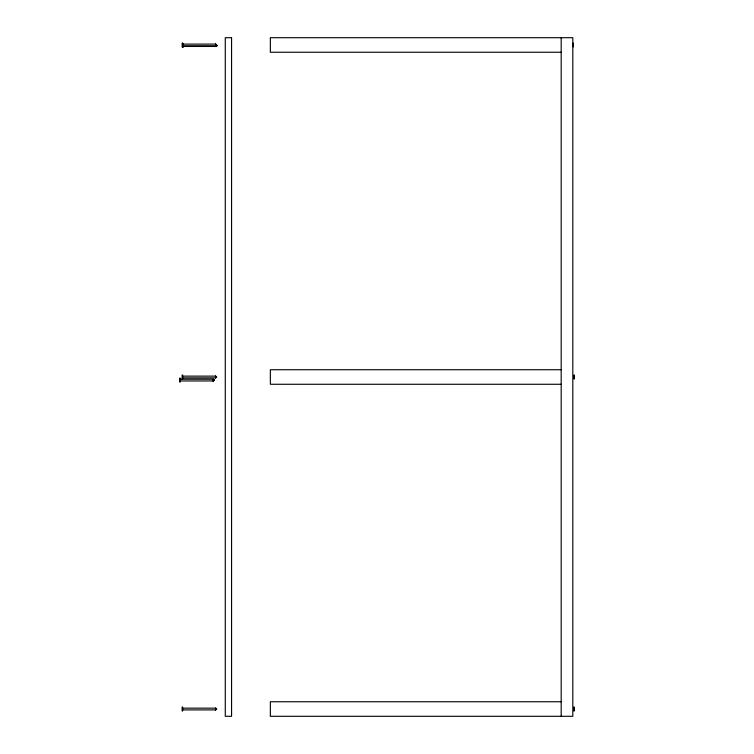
<?xml version="1.0" encoding="UTF-8"?>
<svg xmlns="http://www.w3.org/2000/svg" width="754" height="754" viewBox="0 0 754 754"><rect width="100%" height="100%" fill="white"/><g stroke="black" fill="none" stroke-linecap="round" stroke-linejoin="round"><path stroke-width="1.13" d="M182.619 44.1L215.578 44.1L216.549 44.967L215.578 45.843L182.619 45.843M216.021 44.74L216.982 45.589L216.021 46.428L216.021 44.712L216.982 45.589L216.021 46.456L183.052 46.456M182.619 376.123L215.578 376.123L216.549 377L215.578 377.877L182.619 377.877M180.197 380.949L213.156 380.949L214.127 380.082L213.156 379.205L180.197 379.205M182.619 709.9L215.578 709.9L216.549 709.033L215.578 708.157L182.619 708.157M215.578 45.73L216.549 44.967L215.578 44.213L216.549 44.967L215.578 45.815L215.578 44.1M215.578 376.246L216.549 377L215.578 377.839L215.578 376.123L216.549 377L215.578 377.754M213.156 379.328L214.127 380.082L213.156 380.921L214.127 380.082L213.156 379.234L213.156 380.949M215.578 708.27L216.549 709.033L215.578 709.872L216.549 709.033L215.578 708.185L215.578 709.9M216.021 46.343L216.982 45.589L216.021 44.835M215.578 45.589L216.549 44.967L215.578 44.354M216.021 46.201L216.982 45.589L216.021 44.967M215.578 377.613L216.549 377L215.578 376.387M213.156 380.695L214.127 380.082L213.156 379.46M215.578 709.646L216.549 709.033L215.578 708.411M215.578 45.41L216.549 44.967L215.578 44.533M216.021 46.022L216.982 45.589L216.021 45.146M215.578 377.434L216.549 377L215.578 376.566M213.156 380.516L214.127 380.082L213.156 379.648M215.578 709.467L216.549 709.033L215.578 708.59M215.578 45.193L216.549 44.967L215.578 44.74M216.021 45.815L216.982 45.589L216.021 45.363M215.578 377.226L216.549 377L215.578 376.774M213.156 380.308L214.127 380.082L213.156 379.856M215.578 709.26L216.549 709.033L215.578 708.807M215.578 44.967L216.549 44.967M216.021 45.589L216.982 45.589M561.183 52.243L270.356 52.243L270.356 37.7L572.814 37.7L572.814 716.3L270.356 716.3L270.356 701.757L561.183 701.757M561.183 369.733L270.356 369.733L270.356 384.267L561.183 384.267M215.578 377L216.549 377M213.156 380.082L214.127 380.082M215.578 709.033L216.549 709.033M574.265 375.058L574.284 378.951M574.265 707.092L574.265 710.965M573.785 375.058L573.803 378.951M573.785 707.092L573.785 710.965M573.294 43.035L573.294 46.908M561.183 37.7L561.183 716.3M183.052 43.647L183.052 44.213M183.052 45.589L183.052 47.521M182.619 43.035L182.572 47.521M182.619 375.058L182.619 378.942M182.619 707.092L182.619 710.965M182.138 43.035L182.138 46.908M182.138 375.058L182.138 378.942M182.138 707.092L182.138 710.965M180.197 378.14L180.197 382.024M179.716 378.14L179.716 382.024M231.572 37.7L225.276 37.7L225.276 716.3L231.572 716.3L231.572 37.7"/></g></svg>
